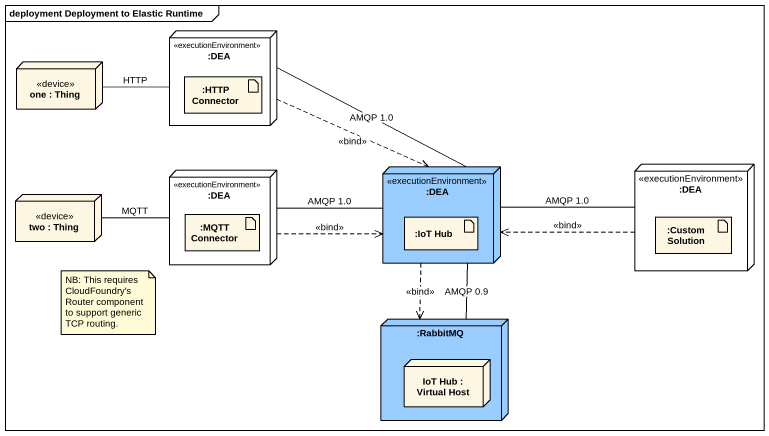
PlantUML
@startuml
mainframe deployment Deployment to Elastic Runtime
node ":DEA" as DEA <<executionEnvironment>> {
  artifact ":HTTP Connector" as HTTP_Connector
}
node "one : Thing" as one <<device>>
node ":DEA" as DEA_2 <<executionEnvironment>> {
  artifact ":MQTT Connector" as MQTT_Connector
}
node ":DEA" as DEA_3 <<executionEnvironment>> #99CCFF {
  artifact ":IoT Hub" as IoT_Hub
}
node ":DEA" as DEA_4 <<executionEnvironment>> {
  artifact ":Custom Solution" as Custom_Solution
}
node "two : Thing" as two <<device>>
node ":RabbitMQ" as RabbitMQ #99CCFF {
  node "IoT Hub : Virtual Host" as IoT_Hub_2
}
DEA -- DEA_3 : AMQP 1.0
DEA ..> DEA_3 : <<bind>>
one -right- DEA : HTTP
DEA_2 -right- DEA_3 : AMQP 1.0
DEA_2 .right.> DEA_3 : <<bind>>
DEA_3 -right- DEA_4 : AMQP 1.0
DEA_3 -- RabbitMQ : AMQP 0.9
DEA_3 ..> RabbitMQ : <<bind>>
DEA_4 .left.> DEA_3 : <<bind>>
two -right- DEA_2 : MQTT
note as N1
  NB: This requires CloudFoundry's Router component to support generic TCP routing.
end note
@enduml
